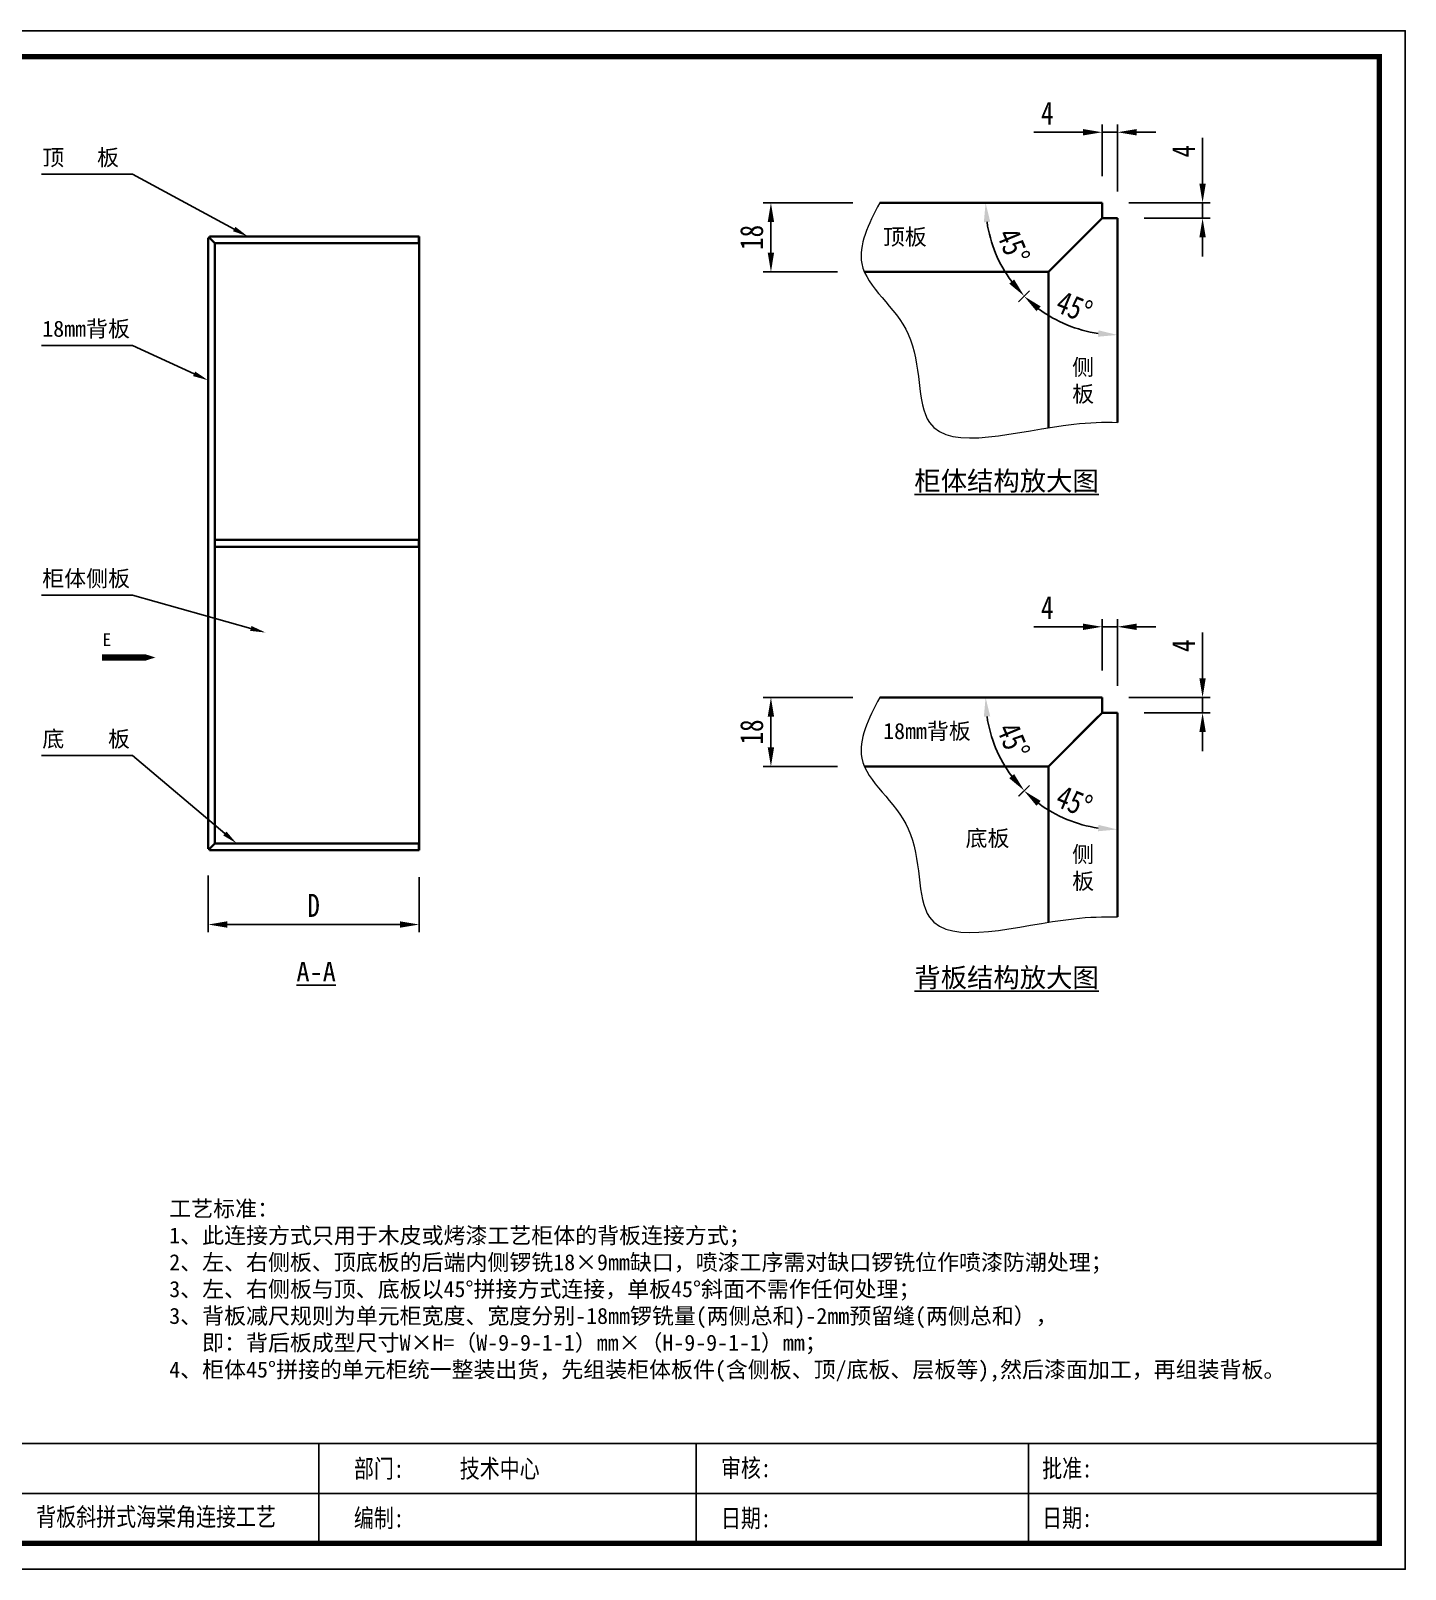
# Model space of a CAD drawing. Header units: millimetres. Extents: x 0 to 1097966, y -63096 to 223085.
# Drawn here: x 338761.1 to 339119.2, y -56032.3 to -55631.4 of the extents above; entities that cross this region are included whole.
import ezdxf
from ezdxf import colors
from ezdxf.entities.mleader import LeaderData, LeaderLine
from ezdxf.math import Vec2, Vec3

# ---------------------------------------------------------------- set-up
doc = ezdxf.new("R2010")
doc.units = ezdxf.units.MM
doc.layers.add('DZ-文字说明', color=1, linetype='Continuous')
doc.styles.add('DZ-宋体2.5', font='', dxfattribs={"width": 0.8, "height": 2.5})
doc.styles.get("Standard").update_dxf_attribs({"font": 'arial.ttf'})
doc.styles.add('TEXT', font='', dxfattribs={"width": 0.8})
doc.styles.add('宋体', font='')
doc.styles.get('DZ-宋体2.5').set_extended_font_data('SimSun')
doc.styles.get('TEXT').set_extended_font_data('SimSun')
doc.styles.get('宋体').set_extended_font_data('SimSun')
doc.dimstyles.new('副本 (2) (2) ISO-25', dxfattribs={"dimtxt": 18, "dimasz": 13, "dimexe": 6, "dimexo": 12, "dimgap": 6, "dimtad": 1, "dimtxsty": 'TEXT', "dimcen": 2.5, "dimclrd": 5, "dimclre": 5, "dimclrt": 5, "dimadec": 0, "dimazin": 0, "dimtfac": 1, "dimtmove": 0, "dimatfit": 3, "dimldrblk": 'BOXFILLED', "dimfxl": 1.25, "dimarcsym": 0})

# ---------------------------------------------------------------- blocks, each defined once
blk = doc.blocks.new('*D471')
at = {"color": 5, "lineweight": -2, "transparency": 16777216}
for p, q in [((338807.25, -55851.55), (338807.25, -55866.3)), ((338862.25, -55851.95), (338862.25, -55866.3)), ((338812.25, -55864.3), (338857.25, -55864.3))]:
    blk.add_line(p, q, dxfattribs=at)
at = {"color": 5, "lineweight": 5, "transparency": 16777216}
for points in [[(338812.25, -55863.46), (338812.25, -55865.13), (338807.25, -55864.3)], [(338857.25, -55863.46), (338857.25, -55865.13), (338862.25, -55864.3)]]:
    blk.add_solid(points, dxfattribs=at)
at = {"layer": 'Defpoints', "color": 0, "lineweight": 5, "transparency": 16777216}
for p in [(338807.25, -55844.55), (338862.25, -55844.95), (338862.25, -55864.3)]:
    blk.add_point(p, dxfattribs=at)
at = {"color": 5, "transparency": 16777216, "insert": (338834.75, -55859.3), "char_height": 6, "attachment_point": 5, "style": 'TEXT'}
blk.add_mtext('D', dxfattribs=at)
blk = doc.blocks.new('_BoxFilled')
at = {"color": 0, "linetype": 'ByBlock', "lineweight": -2}
blk.add_line((-0.5, 0), (-1, 0), dxfattribs=at)
at = {"color": 0, "linetype": 'ByBlock'}
blk.add_solid([(-0.5, 0.5), (0.5, 0.5), (-0.5, -0.5), (0.5, -0.5)], dxfattribs=at)
blk = doc.blocks.new('*D472')
at = {"color": 5, "lineweight": -2, "transparency": 16777216}
for p, q in [((338975.27, -55676.22), (338951.93, -55676.22)), ((338953.93, -55689.22), (338953.93, -55681.22)), ((338971.3, -55694.22), (338951.93, -55694.22))]:
    blk.add_line(p, q, dxfattribs=at)
at = {"color": 5, "lineweight": 5, "transparency": 16777216}
for points in [[(338953.09, -55681.22), (338954.76, -55681.22), (338953.93, -55676.22)], [(338953.09, -55689.22), (338954.76, -55689.22), (338953.93, -55694.22)]]:
    blk.add_solid(points, dxfattribs=at)
at = {"layer": 'Defpoints', "color": 0, "lineweight": 5, "transparency": 16777216}
for p in [(338953.93, -55676.22), (338982.27, -55676.22), (338978.3, -55694.22)]:
    blk.add_point(p, dxfattribs=at)
at = {"color": 5, "lineweight": 5, "transparency": 16777216, "insert": (338948.93, -55685.22), "char_height": 6, "attachment_point": 5, "rotation": 90, "style": 'TEXT'}
blk.add_mtext('18', dxfattribs=at)
blk = doc.blocks.new('*D473')
at = {"color": 5, "lineweight": -2, "transparency": 16777216}
blk.add_line((339021.28, -55699.17), (339018.52, -55701.93), dxfattribs=at)
blk.add_arc((339044.23, -55676.22), 34.36, 188.3457, 216.6543, dxfattribs=at)
at = {"color": 5, "transparency": 16777216}
for points in [[(339009.41, -55681.27), (339011.07, -55681.15), (339009.87, -55676.22)], [(339017.3, -55696.19), (339016.04, -55697.28), (339019.94, -55700.52)]]:
    blk.add_solid(points, dxfattribs=at)
at = {"layer": 'Defpoints', "color": 0, "transparency": 16777216}
for p in [(338982.27, -55676.22), (339040.23, -55676.22), (339039.23, -55681.22), (339011.04, -55685.12), (339026.23, -55694.22)]:
    blk.add_point(p, dxfattribs=at)
at = {"color": 5, "lineweight": 5, "transparency": 16777216, "insert": (339017.11, -55687.46), "char_height": 6, "attachment_point": 5, "rotation": 292.5, "style": 'TEXT'}
blk.add_mtext('45°', dxfattribs=at)
blk = doc.blocks.new('*D474')
at = {"color": 5, "lineweight": -2, "transparency": 16777216}
blk.add_line((339021.28, -55699.17), (339018.48, -55701.97), dxfattribs=at)
blk.add_arc((339044.23, -55676.22), 34.41, 233.332, 261.668, dxfattribs=at)
at = {"color": 5, "transparency": 16777216}
for points in [[(339023.13, -55704.46), (339024.22, -55703.2), (339019.9, -55700.56)], [(339039.3, -55709.44), (339039.18, -55711.1), (339044.23, -55710.64)]]:
    blk.add_solid(points, dxfattribs=at)
at = {"layer": 'Defpoints', "color": 0, "transparency": 16777216}
for p in [(339039.23, -55681.22), (339044.23, -55680.22), (339026.23, -55694.22), (339027.02, -55706.03), (339044.23, -55733.44)]:
    blk.add_point(p, dxfattribs=at)
at = {"color": 5, "lineweight": 5, "transparency": 16777216, "insert": (339032.97, -55703.4), "char_height": 6, "attachment_point": 5, "rotation": 337.5, "style": 'TEXT'}
blk.add_mtext('45°', dxfattribs=at)
blk = doc.blocks.new('*D483')
at = {"color": 5, "lineweight": -2, "transparency": 16777216}
for p, q in [((339066.41, -55671.22), (339066.41, -55659.29)), ((339047.23, -55676.22), (339068.41, -55676.22)), ((339066.41, -55680.22), (339066.41, -55676.22)), ((339051.23, -55680.22), (339068.41, -55680.22)), ((339066.41, -55685.22), (339066.41, -55690.22))]:
    blk.add_line(p, q, dxfattribs=at)
at = {"color": 5, "transparency": 16777216}
for points in [[(339065.58, -55671.22), (339067.24, -55671.22), (339066.41, -55676.22)], [(339065.58, -55685.22), (339067.24, -55685.22), (339066.41, -55680.22)]]:
    blk.add_solid(points, dxfattribs=at)
at = {"layer": 'Defpoints', "color": 0, "transparency": 16777216}
for p in [(339040.23, -55676.22), (339066.41, -55676.22), (339044.23, -55680.22)]:
    blk.add_point(p, dxfattribs=at)
at = {"color": 5, "lineweight": 5, "transparency": 16777216, "insert": (339061.41, -55662.76), "char_height": 6, "attachment_point": 5, "rotation": 90, "style": 'TEXT'}
blk.add_mtext('4', dxfattribs=at)
blk = doc.blocks.new('*D484')
at = {"color": 5, "lineweight": -2, "transparency": 16777216}
for p, q in [((339040.23, -55669.22), (339040.23, -55655.82)), ((339044.23, -55673.22), (339044.23, -55655.82)), ((339035.23, -55657.82), (339022.47, -55657.82)), ((339044.23, -55657.82), (339040.23, -55657.82)), ((339049.23, -55657.82), (339054.23, -55657.82))]:
    blk.add_line(p, q, dxfattribs=at)
at = {"color": 5, "transparency": 16777216}
for points in [[(339035.23, -55656.98), (339035.23, -55658.65), (339040.23, -55657.82)], [(339049.23, -55656.98), (339049.23, -55658.65), (339044.23, -55657.82)]]:
    blk.add_solid(points, dxfattribs=at)
at = {"layer": 'Defpoints', "color": 0, "transparency": 16777216}
for p in [(339044.23, -55657.82), (339040.23, -55676.22), (339044.23, -55680.22)]:
    blk.add_point(p, dxfattribs=at)
at = {"color": 5, "lineweight": 5, "transparency": 16777216, "insert": (339025.94, -55652.82), "char_height": 6, "attachment_point": 5, "style": 'TEXT'}
blk.add_mtext('4', dxfattribs=at)
blk = doc.blocks.new('*D486')
at = {"color": 5, "lineweight": -2, "transparency": 16777216}
for p, q in [((338975.27, -55805.11), (338951.93, -55805.11)), ((338953.93, -55818.11), (338953.93, -55810.11)), ((338971.3, -55823.11), (338951.93, -55823.11))]:
    blk.add_line(p, q, dxfattribs=at)
at = {"color": 5, "lineweight": 5, "transparency": 16777216}
for points in [[(338953.09, -55810.11), (338954.76, -55810.11), (338953.93, -55805.11)], [(338953.09, -55818.11), (338954.76, -55818.11), (338953.93, -55823.11)]]:
    blk.add_solid(points, dxfattribs=at)
at = {"layer": 'Defpoints', "color": 0, "lineweight": 5, "transparency": 16777216}
for p in [(338953.93, -55805.11), (338982.27, -55805.11), (338978.3, -55823.11)]:
    blk.add_point(p, dxfattribs=at)
at = {"color": 5, "lineweight": 5, "transparency": 16777216, "insert": (338948.93, -55814.11), "char_height": 6, "attachment_point": 5, "rotation": 90, "style": 'TEXT'}
blk.add_mtext('18', dxfattribs=at)
blk = doc.blocks.new('*D487')
at = {"color": 5, "lineweight": -2, "transparency": 16777216}
blk.add_line((339021.28, -55828.06), (339018.52, -55830.82), dxfattribs=at)
blk.add_arc((339044.23, -55805.11), 34.36, 188.3457, 216.6543, dxfattribs=at)
at = {"color": 5, "transparency": 16777216}
for points in [[(339009.41, -55810.16), (339011.07, -55810.04), (339009.87, -55805.11)], [(339017.3, -55825.08), (339016.04, -55826.17), (339019.94, -55829.41)]]:
    blk.add_solid(points, dxfattribs=at)
at = {"layer": 'Defpoints', "color": 0, "transparency": 16777216}
for p in [(338982.27, -55805.11), (339040.23, -55805.11), (339039.23, -55810.11), (339011.04, -55814), (339026.23, -55823.11)]:
    blk.add_point(p, dxfattribs=at)
at = {"color": 5, "lineweight": 5, "transparency": 16777216, "insert": (339017.11, -55816.35), "char_height": 6, "attachment_point": 5, "rotation": 292.5, "style": 'TEXT'}
blk.add_mtext('45°', dxfattribs=at)
blk = doc.blocks.new('*D488')
at = {"color": 5, "lineweight": -2, "transparency": 16777216}
blk.add_line((339021.28, -55828.06), (339018.48, -55830.86), dxfattribs=at)
blk.add_arc((339044.23, -55805.11), 34.41, 233.332, 261.668, dxfattribs=at)
at = {"color": 5, "transparency": 16777216}
for points in [[(339023.13, -55833.35), (339024.22, -55832.08), (339019.9, -55829.45)], [(339039.3, -55838.33), (339039.18, -55839.99), (339044.23, -55839.53)]]:
    blk.add_solid(points, dxfattribs=at)
at = {"layer": 'Defpoints', "color": 0, "transparency": 16777216}
for p in [(339039.23, -55810.11), (339044.23, -55809.11), (339026.23, -55823.11), (339027.02, -55834.91), (339044.23, -55862.33)]:
    blk.add_point(p, dxfattribs=at)
at = {"color": 5, "lineweight": 5, "transparency": 16777216, "insert": (339032.97, -55832.29), "char_height": 6, "attachment_point": 5, "rotation": 337.5, "style": 'TEXT'}
blk.add_mtext('45°', dxfattribs=at)
blk = doc.blocks.new('*D489')
at = {"color": 5, "lineweight": -2, "transparency": 16777216}
for p, q in [((339066.41, -55800.11), (339066.41, -55788.18)), ((339047.23, -55805.11), (339068.41, -55805.11)), ((339066.41, -55809.11), (339066.41, -55805.11)), ((339051.23, -55809.11), (339068.41, -55809.11)), ((339066.41, -55814.11), (339066.41, -55819.11))]:
    blk.add_line(p, q, dxfattribs=at)
at = {"color": 5, "transparency": 16777216}
for points in [[(339065.58, -55800.11), (339067.24, -55800.11), (339066.41, -55805.11)], [(339065.58, -55814.11), (339067.24, -55814.11), (339066.41, -55809.11)]]:
    blk.add_solid(points, dxfattribs=at)
at = {"layer": 'Defpoints', "color": 0, "transparency": 16777216}
for p in [(339040.23, -55805.11), (339066.41, -55805.11), (339044.23, -55809.11)]:
    blk.add_point(p, dxfattribs=at)
at = {"color": 5, "lineweight": 5, "transparency": 16777216, "insert": (339061.41, -55791.65), "char_height": 6, "attachment_point": 5, "rotation": 90, "style": 'TEXT'}
blk.add_mtext('4', dxfattribs=at)
blk = doc.blocks.new('*D485')
at = {"color": 5, "lineweight": -2, "transparency": 16777216}
for p, q in [((339035.23, -55786.7), (339022.47, -55786.7)), ((339040.23, -55798.11), (339040.23, -55784.7)), ((339044.23, -55786.7), (339040.23, -55786.7)), ((339044.23, -55802.11), (339044.23, -55784.7)), ((339049.23, -55786.7), (339054.23, -55786.7))]:
    blk.add_line(p, q, dxfattribs=at)
at = {"color": 5, "transparency": 16777216}
for points in [[(339035.23, -55785.87), (339035.23, -55787.54), (339040.23, -55786.7)], [(339049.23, -55785.87), (339049.23, -55787.54), (339044.23, -55786.7)]]:
    blk.add_solid(points, dxfattribs=at)
at = {"layer": 'Defpoints', "color": 0, "transparency": 16777216}
for p in [(339044.23, -55786.7), (339040.23, -55805.11), (339044.23, -55809.11)]:
    blk.add_point(p, dxfattribs=at)
at = {"color": 5, "lineweight": 5, "transparency": 16777216, "insert": (339025.94, -55781.7), "char_height": 6, "attachment_point": 5, "style": 'TEXT'}
blk.add_mtext('4', dxfattribs=at)

msp = doc.modelspace()

# ---------------------------------------------------------------- linework, layer by layer
at = {"lineweight": 30}
for p, q in [((338982.271, -55676.223), (339040.229, -55676.223)), ((339040.229, -55676.223), (339040.229, -55680.223)), ((339026.229, -55694.223), (339040.229, -55680.223)), ((339026.229, -55694.223), (339039.229, -55681.223)), ((339040.229, -55680.223), (339044.229, -55680.223)), ((339044.229, -55680.223), (339044.229, -55733.442)), ((338807.251, -55685.35), (338807.251, -55844.55)), ((338807.251, -55685.35), (338807.651, -55685.35)), ((338807.651, -55684.95), (338862.251, -55684.95)), ((338807.651, -55685.35), (338807.651, -55684.95)), ((338809.051, -55686.75), (338807.651, -55685.35)), ((338809.051, -55686.75), (338807.651, -55685.35)), ((338809.051, -55686.75), (338862.151, -55686.75)), ((338809.051, -55686.75), (338809.051, -55843.15)), ((338862.151, -55684.95), (338862.151, -55686.75)), ((338862.251, -55684.95), (338862.251, -55844.95)), ((338978.304, -55694.223), (339026.229, -55694.223)), ((339026.229, -55694.223), (339026.229, -55734.819)), ((338862.151, -55764.05), (338809.051, -55764.05)), ((338862.151, -55764.05), (338862.151, -55765.85)), ((338862.151, -55765.85), (338809.051, -55765.85)), ((338982.271, -55805.112), (339040.229, -55805.112)), ((339040.229, -55805.112), (339040.229, -55809.112)), ((339026.229, -55823.112), (339040.229, -55809.112)), ((339026.229, -55823.112), (339039.229, -55810.112)), ((339040.229, -55809.112), (339044.229, -55809.112)), ((339044.229, -55809.112), (339044.229, -55862.33)), ((338978.304, -55823.112), (339026.229, -55823.112)), ((339026.229, -55823.112), (339026.229, -55863.707)), ((338809.051, -55843.15), (338807.651, -55844.55)), ((338809.051, -55843.15), (338862.151, -55843.15)), ((338862.151, -55843.15), (338862.151, -55844.95)), ((338807.251, -55844.55), (338807.651, -55844.55)), ((338807.651, -55844.55), (338807.651, -55844.95)), ((338807.651, -55844.95), (338862.251, -55844.95))]:
    msp.add_line(p, q, dxfattribs=at)
msp.add_lwpolyline([(338552.218, -56032.319), (339119.218, -56032.319), (339119.218, -55631.369), (338552.218, -55631.369)], close=True)
at = {"const_width": 1.35}
msp.add_lwpolyline([(338558.968, -56025.569), (339112.468, -56025.569), (339112.468, -55638.119), (338558.968, -55638.119)], close=True, dxfattribs=at)
msp.add_lwpolyline([(338793.524, -55794.699, 0, 3.24, 0), (338788.475, -55794.699, 1.62, 1.62, 0), (338779.629, -55794.699, 1.62, 1.62, 0), (338779.629, -55794.699, 1.62, 1.62, 0)], format="xyseb")
at = {"color": 251, "lineweight": 5, "true_color": 0x636466}
for points in [[(338982.271, -55676.223), (338979.325, -55681.789), (338973.135, -55694.585), (338994.584, -55708.549), (338989.585, -55745.016), (339023.016, -55733.899), (339040.63, -55733.326), (339044.229, -55733.442)], [(338982.271, -55805.112), (338979.325, -55810.678), (338973.135, -55823.473), (338994.584, -55837.438), (338989.585, -55873.905), (339023.016, -55862.788), (339040.63, -55862.215), (339044.229, -55862.33)]]:
    msp.add_open_spline(points, degree=3, knots=[1.4153334, 1.4153334, 1.4153334, 1.4153334, 18.0642885, 40.1089047, 63.8022413, 101.4458684, 111.6737058, 111.6737058, 111.6737058, 111.6737058], dxfattribs=at)
at = {"layer": 'DZ-文字说明', "color": 7}
for p, q in [((338836.083, -56025.569), (338836.083, -55999.591)), ((338934.469, -56025.569), (338934.469, -55999.591)), ((339021.049, -56025.569), (339021.049, -55999.591)), ((338648.299, -56012.58), (339112.468, -56012.58))]:
    msp.add_line(p, q, dxfattribs=at)
msp.add_lwpolyline([(338558.968, -55999.591), (339112.468, -55999.591), (339112.468, -56025.569), (338558.968, -56025.569)], close=True, dxfattribs=at)

# ---------------------------------------------------------------- texts
at = {"style": 'DZ-宋体2.5', "width": 0.8}
for s, p in [('部门:', (338845.26, -56008.486)), ('审核:', (338940.904, -56008.327)), ('批准:', (339024.6, -56008.406)), ('编制:', (338845.26, -56021.383)), ('日期:', (338940.904, -56021.387)), ('日期:', (339024.6, -56021.33))]:
    msp.add_text(s, height=4.7732, dxfattribs=at).set_placement(p)
at = {"color": 4, "attachment_point": 4, "style": '宋体'}
for s, insert, char_height, width in [('顶   板', (338764.055, -55664.627), 4.1923, 31.34167), ('18mm背板', (338764.055, -55709.257), 4.1923, 31.34167), ('{\\L\\C256;柜体结构放大图}', (338991.313, -55748.953), 5.03079, 54.39228), ('柜体侧板', (338764.055, -55774.347), 4.1923, 31.34167), ('{\\C256;E}', (338779.733, -55790.044), 3.3539, 4.17765), ('底    板', (338764.055, -55816.162), 4.1923, 31.34167), ('{\\L\\C256;A-A}', (338830.283, -55876.578), 5.03079, 6.26648), ('{\\L\\C256;背板结构放大图}', (338991.313, -55878.384), 5.03079, 54.39228)]:
    msp.add_mtext(s, dxfattribs=dict(at, insert=insert, char_height=char_height, width=width))
at = {"color": 252, "true_color": 0x939598, "width": 31.34167, "attachment_point": 4, "style": '宋体'}
for s, insert, char_height in [('顶板', (338983.099, -55685.318), 4.1923), ('侧\\P板', (339032.428, -55722.763), 4.192), ('18mm背板', (338983.17, -55814.113), 4.1923), ('底板', (339004.646, -55842.054), 4.1923), ('侧\\P板', (339032.428, -55849.725), 4.192)]:
    msp.add_mtext(s, dxfattribs=dict(at, insert=insert, char_height=char_height))
at = {"insert": (338797.146, -55956.369), "char_height": 4.19232, "width": 307.07844, "attachment_point": 4, "style": '宋体'}
msp.add_mtext('\\P工艺标准：{\\H1.41352x; }\\P1、此连接方式只用于木皮或烤漆工艺柜体的背板连接方式；\\P2、左、右侧板、顶底板的后端内侧锣铣18×9mm缺口，喷漆工序需对缺口锣铣位作喷漆防潮处理；\\P3、左、右侧板与顶、底板以45°拼接方式连接，单板45°斜面不需作任何处理；{\\H1.45383x; }\\P3、背板减尺规则为单元柜宽度、宽度分别-18mm锣铣量(两侧总和)-2mm预留缝(两侧总和），\\P   即：背后板成型尺寸W×H=（W-9-9-1-1）mm×（H-9-9-1-1）mm；\\P4、柜体45°拼接的单元柜统一整装出货，先组装柜体板件(含侧板、顶/底板、层板等),然后漆面加工，再组装背板。', dxfattribs=at)
at = {"color": 2, "style": 'DZ-宋体2.5', "width": 0.8}
for tag, p in [('技术中心', (338872.834, -56008.486)), ('背板斜拼式海棠角连接工艺', (338762.463, -56021.03))]:
    msp.add_attdef(tag, p, '', height=4.773, dxfattribs=at)

# ---------------------------------------------------------------- dimensions: what is measured, and where the dimension line sits
at = {"color": 251, "lineweight": 5, "true_color": 0x636466}
for base, p1, p2, picture, middle in [((339044.229, -55657.816), (339040.229, -55676.223), (339044.229, -55680.223), '*D484', (339025.936, -55657.816)), ((339044.229, -55786.704), (339040.229, -55805.112), (339044.229, -55809.112), '*D485', (339025.936, -55786.704))]:
    dim = msp.add_linear_dim(base=base, p1=p1, p2=p2, dimstyle='副本 (2) (2) ISO-25', override={"dimtxt": 6, "dimasz": 5, "dimexe": 2, "dimexo": 7, "dimgap": 2, "dimfxl": 30, "dimfxlon": 1}, dxfattribs=at)
    dim.commit()
    dim.dimension.update_dxf_attribs({"geometry": picture, "text_midpoint": middle, "dimtype": 160})
for base, p1, p2, picture, middle in [((339066.408, -55676.223), (339044.229, -55680.223), (339040.229, -55676.223), '*D483', (339061.408, -55662.757)), ((338953.928, -55676.223), (338978.304, -55694.223), (338982.271, -55676.223), '*D472', (338948.928, -55685.223)), ((339066.408, -55805.112), (339044.229, -55809.112), (339040.229, -55805.112), '*D489', (339061.408, -55791.645)), ((338953.928, -55805.112), (338978.304, -55823.112), (338982.271, -55805.112), '*D486', (338948.928, -55814.112))]:
    dim = msp.add_linear_dim(base=base, p1=p1, p2=p2, angle=90, dimstyle='副本 (2) (2) ISO-25', override={"dimtxt": 6, "dimasz": 5, "dimexe": 2, "dimexo": 7, "dimgap": 2, "dimfxl": 30, "dimfxlon": 1}, dxfattribs=at)
    dim.commit()
    dim.dimension.update_dxf_attribs({"geometry": picture, "text_midpoint": middle})
for base, line1, line2, picture, middle in [((339011.043, -55685.115), ((339026.229, -55694.223), (339039.229, -55681.223)), ((338982.271, -55676.223), (339040.229, -55676.223)), '*D473', (339017.107, -55687.458)), ((339027.023, -55706.026), ((339044.229, -55680.223), (339044.229, -55733.442)), ((339026.229, -55694.223), (339039.229, -55681.223)), '*D474', (339032.973, -55703.398)), ((339011.043, -55814.004), ((339026.229, -55823.112), (339039.229, -55810.112)), ((338982.271, -55805.112), (339040.229, -55805.112)), '*D487', (339017.107, -55816.346)), ((339027.023, -55834.915), ((339044.229, -55809.112), (339044.229, -55862.33)), ((339026.229, -55823.112), (339039.229, -55810.112)), '*D488', (339032.973, -55832.286))]:
    dim = msp.add_angular_dim_2l(base=base, line1=line1, line2=line2, dimstyle='副本 (2) (2) ISO-25', override={"dimtxt": 6, "dimasz": 5, "dimexe": 2, "dimexo": 7, "dimgap": 2, "dimfxl": 30, "dimfxlon": 1}, dxfattribs=at)
    dim.commit()
    dim.dimension.update_dxf_attribs({"geometry": picture, "text_midpoint": middle})
dim = msp.add_linear_dim(base=(338862.251, -55864.297), p1=(338807.251, -55844.55), p2=(338862.251, -55844.95), text='D', dimstyle='副本 (2) (2) ISO-25', override={"dimtxt": 6, "dimasz": 5, "dimexe": 2, "dimexo": 7, "dimgap": 2, "dimfxl": 30, "dimfxlon": 1})
dim.commit()
dim.dimension.update_dxf_attribs({"geometry": '*D471', "text_midpoint": (338834.751, -55859.297)})

# ---------------------------------------------------------------- leaders
at = {"color": 4}
ml = msp.add_multileader_mtext('Standard', dxfattribs=at)
ml.set_content('', color=4)
ml.set_leader_properties()
ml.build(insert=Vec2(0, 0))
ctx = ml.context
ctx.base_point, ctx.plane_origin = Vec3(338759.821, -55668.741), Vec3(338809.311, -55646.445)
ctx.text_align_type = 2
notes = []
notes.append((ctx, [(0, (1, 1, 0), (338787.6, -55668.741), (-1, 0), 23.779, [(0, [(338817.598, -55684.95)], 0, [])])]))
ctx.mtext.insert, ctx.mtext.alignment, ctx.mtext.flow_direction = Vec3(338761.821, -55666.741), 3, 5
ml = msp.add_multileader_mtext('Standard', dxfattribs=at)
ml.set_content('', color=4)
ml.set_leader_properties()
ml.build(insert=Vec2(0, 0))
ctx = ml.context
ctx.base_point, ctx.plane_origin = Vec3(338759.821, -55713.372), Vec3(338809.311, -55691.075)
ctx.text_align_type = 2
notes.append((ctx, [(0, (1, 1, 0), (338787.6, -55713.372), (-1, 0), 23.779, [(0, [(338807.251, -55722.45)], 0, [])])]))
ctx.mtext.insert, ctx.mtext.alignment, ctx.mtext.flow_direction = Vec3(338761.821, -55711.372), 3, 5
ml = msp.add_multileader_mtext('Standard', dxfattribs=at)
ml.set_content('', color=4)
ml.set_leader_properties()
ml.build(insert=Vec2(0, 0))
ctx = ml.context
ctx.base_point, ctx.plane_origin = Vec3(338759.821, -55778.462), Vec3(338809.311, -55756.165)
ctx.text_align_type = 2
notes.append((ctx, [(0, (1, 1, 0), (338787.6, -55778.462), (-1, 0), 23.779, [(0, [(338822.248, -55788.209)], 0, [])])]))
ctx.mtext.insert, ctx.mtext.alignment, ctx.mtext.flow_direction = Vec3(338761.821, -55776.462), 3, 5
ml = msp.add_multileader_mtext('Standard', dxfattribs=at)
ml.set_content('', color=4)
ml.set_leader_properties()
ml.build(insert=Vec2(0, 0))
ctx = ml.context
ctx.base_point, ctx.plane_origin = Vec3(338759.821, -55820.276), Vec3(338809.311, -55797.979)
ctx.text_align_type = 2
notes.append((ctx, [(0, (1, 1, 0), (338787.6, -55820.276), (-1, 0), 23.779, [(0, [(338814.681, -55843.15)], 0, [])])]))
ctx.mtext.insert, ctx.mtext.alignment, ctx.mtext.flow_direction = Vec3(338761.821, -55818.276), 3, 5
for ctx, leaders in notes:
    for number, flags, end, landing, length, lines in leaders:
        leader = LeaderData()
        leader.index, (leader.has_last_leader_line, leader.has_dogleg_vector, leader.attachment_direction) = number, flags
        leader.last_leader_point, leader.dogleg_vector, leader.dogleg_length = Vec3(end), Vec3(landing), length
        for number, points, colour, breaks in lines:
            line = LeaderLine()
            line.index, line.vertices, line.color, line.breaks = number, Vec3.list(points), colors.encode_raw_color(colour), breaks
            leader.lines.append(line)
        ctx.leaders.append(leader)

doc.saveas('drawing.dxf')
